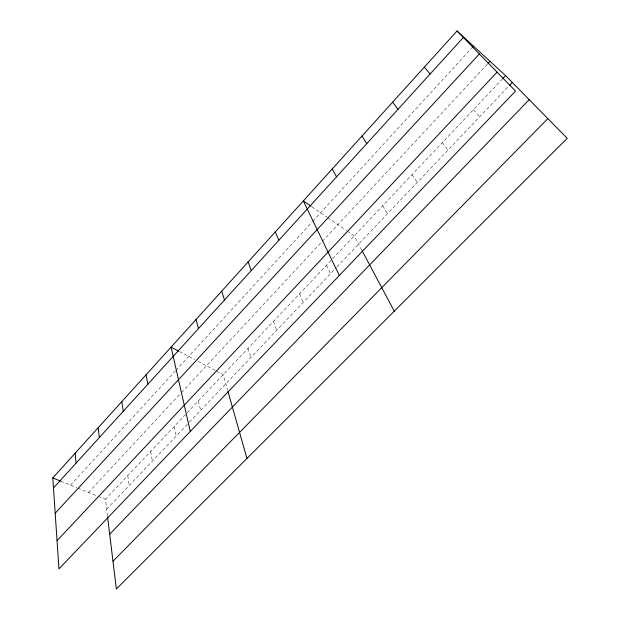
<?xml version="1.0" encoding="UTF-8"?>
<svg xmlns="http://www.w3.org/2000/svg" width="620" height="620" viewBox="0 0 620 620"><rect width="100%" height="100%" fill="white"/><g stroke="black" fill="none" stroke-linecap="round" stroke-linejoin="round"><path stroke-width="0.46" stroke-dasharray="3.1 2.33" d="M70.556 485.127L175.266 371.054M175.902 370.357L312.131 221.945M312.782 221.231L471.541 48.267M88.451 492.396L180.862 393.188M181.52 392.491L321.695 241.994M322.346 241.296L487.359 64.139M107.469 515.948L105.439 499.294L186.605 413.362M187.256 412.672L502.301 79.097M106.648 509.237L188.767 422.832M189.425 422.143L336.397 267.499M337.048 266.809L508.276 86.645M60.791 481.159L76.826 487.677M77.717 488.041L97.394 496.031M98.285 496.395L105.439 499.294M179.467 351.555L194.602 359.538M197.974 361.313L215.644 370.628M216.488 371.07L223.2 374.612L227.656 390.352M311.961 206.824L326.856 217.07M327.639 217.612L346.425 230.531M347.208 231.066L354.214 235.887L361.692 249.953M473.455 109.639L479.632 116.777M442.3 142.631L447.989 150.071M412.068 174.639L417.299 182.365M382.718 205.716L387.515 213.706M326.523 265.213L330.514 273.683M299.607 293.71L303.226 302.397M273.435 321.423L276.706 330.305M247.977 348.378L250.906 357.446M198.361 400.907L200.663 410.316M174.189 426.498L176.204 436.054M150.668 451.414L152.396 461.102M127.759 475.672L129.216 485.491"/><path stroke-width="0.93" d="M457.018 31L515.514 91.086L58.954 568.881L52.793 477.911L457.018 31L505.579 75.632L567.207 138.306L116.358 589L107.585 516.909M53.475 487.971L463.341 37.495M472.192 47.554L473.494 46.144M55.18 513.205L479.376 53.963M488.018 63.434L489.994 61.31M57.04 540.679L497.07 72.145M502.952 78.407L505.579 75.632M509.609 85.242L512.267 82.437M109.686 534.169L529.209 99.665M112.98 561.247L547.84 118.614M52.793 477.911L60.791 481.159M178.63 351.114L171.081 347.138L190.263 431.466M311.178 206.29L303.343 200.903L339.31 275.481M424.328 67.146L430.117 74.02M392.662 102.16L397.939 109.383M361.971 136.09L366.769 143.638M332.212 168.989L336.559 176.84M362.134 250.782L394.274 311.186M275.334 231.872L278.853 240.266M248.132 261.95L251.271 270.584M221.712 291.16L224.487 300.018M227.92 391.282L246.946 458.459M196.036 319.54L198.47 328.608M146.088 374.774L147.878 384.214M121.783 401.636L123.272 411.254M98.154 427.761L99.363 437.534M75.167 453.181L76.105 463.101"/></g></svg>
